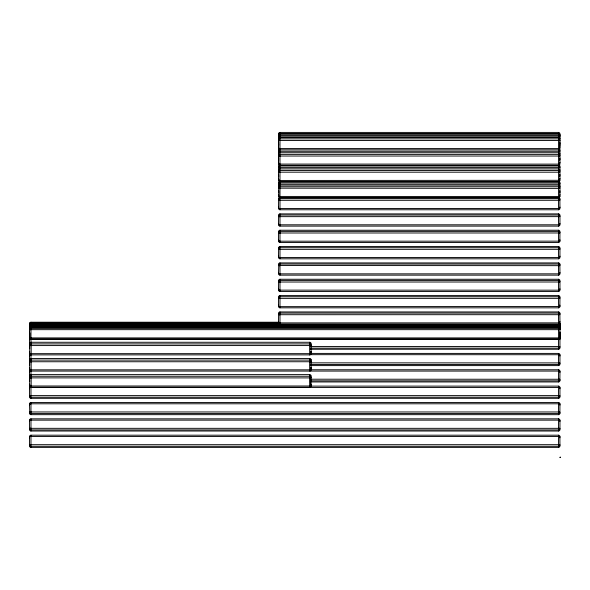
<?xml version="1.0" encoding="UTF-8"?>
<svg xmlns="http://www.w3.org/2000/svg" width="590" height="590" viewBox="0 0 590 590"><rect width="100%" height="100%" fill="white"/><g stroke="black" fill="none" stroke-linecap="round" stroke-linejoin="round"><path stroke-width="0.89" d="M29.987 337.908L559.497 337.908M29.987 395.61L559.497 395.617M29.987 411.968L559.497 411.975M29.987 428.325L559.497 428.333M29.987 444.683L559.497 444.683M279.173 273.856L559.497 273.834M279.173 322.885L559.497 322.863M31.115 353.779L30.193 353.661L310.679 353.653M31.174 369.908L30.193 369.834L310.679 369.827M31.123 386.125L30.193 386.007L310.679 386M279.918 196.566L278.819 196.433L559.497 196.47M30.975 337.93L30.164 337.915M30.975 428.274L29.913 428.333M31.174 345.651L30.193 345.578L310.679 345.57M310.679 361.744L30.23 361.751L31.174 361.825M31.174 377.998L30.009 377.88L310.679 377.91M559.497 137.013L279.173 137.035M559.497 140.523L278.856 140.501L279.985 140.604M559.497 167.604L279.173 167.626M559.497 172.206L278.856 172.184L279.985 172.287M559.497 183.947L279.173 183.969M559.497 200.29L279.173 200.312M559.497 216.633L279.173 216.655M559.497 232.976L279.173 232.998M559.497 249.319L279.173 249.341M559.497 282.005L279.173 282.027M559.497 298.348L279.173 298.37M559.497 314.691L279.173 314.713M559.497 329.663L29.987 329.67M559.497 371.081L29.987 371.081M559.497 387.438L29.987 387.431M559.497 403.796L29.987 403.789M559.497 420.154L29.987 420.146M30.938 395.625L29.913 395.625M30.931 411.975L29.913 411.975M30.931 444.69L29.913 444.69M558.501 329.618L559.268 329.67M558.472 132.418L558.472 137.064L559.947 136.865A1.475 1.46 0 0 0 558.472 135.405L279.985 135.405A1.475 1.46 0 0 0 278.517 136.865L279.985 137.064L279.985 132.418L558.472 132.418A1.475 1.46 0 0 1 559.947 133.871L559.947 148.4A1.475 1.446 0 0 1 558.472 149.845L279.985 149.845A1.475 1.446 0 0 1 278.517 148.4L278.532 133.849A1.475 1.46 0 0 1 279.985 132.418M558.516 167.604L559.947 167.457A1.475 1.46 0 0 0 558.472 165.997L279.985 165.997A1.475 1.46 0 0 0 278.517 167.457L279.985 167.656M558.516 183.947L559.947 183.8A1.475 1.46 0 0 0 558.472 182.34L279.985 182.34A1.475 1.46 0 0 0 278.517 183.8L279.985 183.999M558.494 200.276L559.947 200.143A1.475 1.46 0 0 0 558.472 198.683L279.985 198.683A1.475 1.46 0 0 0 278.517 200.143L279.985 200.342M558.516 216.633L559.947 216.486A1.475 1.46 0 0 0 558.472 215.026L279.985 215.026A1.475 1.46 0 0 0 278.517 216.486L279.985 216.685M558.546 233.02L559.947 232.829A1.475 1.46 0 0 0 558.472 231.369L279.985 231.369A1.475 1.46 0 0 0 278.517 232.829L279.985 233.028M558.516 249.319L559.947 249.172A1.475 1.46 0 0 0 558.472 247.712L279.985 247.712A1.475 1.46 0 0 0 278.517 249.172L279.985 249.371M558.546 282.057L559.947 281.858A1.475 1.46 0 0 0 558.472 280.398L279.985 280.398A1.475 1.46 0 0 0 278.517 281.858L279.985 282.064M558.516 298.348L559.947 298.201A1.475 1.46 0 0 0 558.472 296.741L279.985 296.741A1.475 1.46 0 0 0 278.517 298.201L279.985 298.407M558.501 314.684L559.947 314.544A1.475 1.46 0 0 0 558.472 313.084L279.985 313.084A1.475 1.46 0 0 0 278.517 314.544L279.985 314.75M309.728 361.803L311.137 361.53A1.475 1.446 0 0 0 309.661 360.084L31.174 360.084A1.475 1.446 0 0 0 29.699 361.53L30.193 361.751L29.714 361.574M558.501 140.538L559.917 140.361M558.516 172.236L559.947 172A1.475 1.446 0 0 0 558.472 170.554L279.985 170.554A1.475 1.446 0 0 0 278.517 172L278.532 172.037M558.546 371.014L559.947 371.221L559.866 380.565M558.509 387.328L559.947 387.578L559.947 396.856A1.475 1.46 0 0 1 558.472 398.316L30.975 398.316A1.475 1.46 0 0 1 29.5 396.856L29.515 387.549A1.475 1.46 0 0 1 30.4 386.236M558.546 403.737L559.947 403.936L559.866 413.273M558.516 420.043L559.947 420.294L559.947 429.564A1.475 1.46 0 0 1 558.472 431.025L30.975 431.025A1.475 1.46 0 0 1 29.5 429.564L29.515 420.264A1.475 1.46 0 0 1 30.975 418.834L558.472 418.834A1.475 1.46 0 0 1 559.947 420.294M279.918 273.908L279.026 273.841M279.948 322.981L279.085 322.878M29.699 351.802L29.714 351.758A1.475 1.446 0 0 0 29.802 352.319M29.714 369.657L30.208 369.834L29.699 369.613L29.714 359.848M29.802 367.872L29.699 367.976A1.475 1.446 0 0 0 29.802 368.492M278.517 138.672L278.532 138.628A1.475 1.446 0 0 1 279.985 137.227L558.472 137.227A1.475 1.446 0 0 1 559.947 138.672L559.917 138.613M278.532 146.711L278.517 146.755A1.475 1.446 0 0 0 278.79 147.596M278.517 154.182L278.532 154.138A1.475 1.446 0 0 1 279.985 152.736L558.472 152.736A1.475 1.446 0 0 1 559.947 154.182L559.917 154.13M278.517 162.265L278.532 162.228A1.475 1.446 0 0 0 278.79 163.106M278.532 170.311L278.517 170.355A1.475 1.446 0 0 1 279.985 168.91L558.472 168.91A1.475 1.446 0 0 1 559.947 170.355L559.91 170.289M278.532 178.401L278.517 178.438A1.475 1.446 0 0 0 278.79 179.279M278.517 186.529L278.532 186.484A1.475 1.446 0 0 1 279.985 185.083L558.472 185.083A1.475 1.446 0 0 1 559.947 186.529L559.917 186.477M311.1 345.423L311.137 345.356A1.475 1.446 0 0 0 309.661 343.911L31.174 343.911A1.475 1.446 0 0 0 29.699 345.356L30.112 345.563M311.114 353.484L311.137 343.712A1.475 1.446 0 0 0 309.661 342.274L31.174 342.274A1.475 1.446 0 0 0 29.699 343.712L29.714 353.484A1.475 1.446 0 0 0 31.174 354.885L309.661 354.885A1.475 1.446 0 0 0 311.137 353.44L311.107 353.499M311.1 369.679L311.1 359.826M311.1 377.762L311.137 377.703A1.475 1.446 0 0 0 309.661 376.258L31.174 376.258A1.475 1.446 0 0 0 29.699 377.703L29.714 377.748M559.91 155.885L559.947 155.826A1.475 1.446 0 0 0 558.472 154.381L279.985 154.381A1.475 1.446 0 0 0 278.517 155.826L278.93 156.026M278.893 148.99A1.475 1.46 0 0 0 278.517 149.963L278.517 163.909A1.475 1.446 0 0 0 279.985 165.355L558.472 165.355A1.475 1.446 0 0 0 559.947 163.909L559.947 149.963A1.475 1.46 0 0 0 559.571 148.99M559.91 180.149L559.947 166.306A1.475 1.46 0 0 0 558.841 164.898M559.91 188.232L559.947 188.166A1.475 1.446 0 0 0 558.472 186.728L279.985 186.728A1.475 1.446 0 0 0 278.517 188.166L559.497 188.38M309.661 345.651L310.76 345.556M309.661 377.998L310.76 377.895M278.539 140.361L278.517 140.309A1.475 1.446 0 0 1 279.985 138.864L558.472 138.864A1.475 1.446 0 0 1 559.947 140.309L559.571 140.509M559.497 180.297L279.985 180.444L278.517 180.083L278.532 166.284A1.475 1.46 0 0 1 279.616 164.898M559.047 181.307A1.475 1.46 0 0 1 559.947 182.649L559.947 196.256A1.475 1.446 0 0 1 558.472 197.702L279.985 197.702A1.475 1.446 0 0 1 278.517 196.256L278.871 196.448L278.532 182.627A1.475 1.46 0 0 1 279.83 181.204M559.866 198.933L559.947 208.314A1.475 1.46 0 0 1 558.472 209.775L279.985 209.775A1.475 1.46 0 0 1 278.517 208.314L278.635 198.919M278.517 215.343L278.532 215.313A1.475 1.46 0 0 1 279.985 213.882L558.472 213.882A1.475 1.46 0 0 1 559.947 215.343L559.947 224.657A1.475 1.46 0 0 1 558.472 226.118L279.985 226.118A1.475 1.46 0 0 1 278.517 224.657L278.635 215.262M559.497 241.148L279.616 241.199L278.517 241L278.532 231.656A1.475 1.46 0 0 1 279.985 230.225L558.472 230.225A1.475 1.46 0 0 1 559.947 231.686L559.866 241.067M278.517 248.029L278.532 247.999A1.475 1.46 0 0 1 279.985 246.568L558.472 246.568A1.475 1.46 0 0 1 559.947 248.029L559.947 257.343A1.475 1.46 0 0 1 558.472 258.804L279.985 258.804A1.475 1.46 0 0 1 278.517 257.343L278.635 247.948M559.866 264.305L559.947 273.686A1.475 1.46 0 0 1 558.472 275.147L279.985 275.147A1.475 1.46 0 0 1 278.517 273.686L278.79 264.246M278.517 280.715L278.532 280.685A1.475 1.46 0 0 1 279.985 279.254L558.472 279.254A1.475 1.46 0 0 1 559.947 280.715L559.947 290.029A1.475 1.46 0 0 1 558.472 291.49L279.985 291.49A1.475 1.46 0 0 1 278.517 290.029L278.635 280.634M559.497 306.52L279.985 306.645L278.517 306.372L278.532 297.028A1.475 1.46 0 0 1 279.985 295.597L558.472 295.597A1.475 1.46 0 0 1 559.947 297.058L559.866 306.439M559.866 313.334L559.947 322.715A1.475 1.46 0 0 1 558.472 324.175L279.985 324.175A1.475 1.46 0 0 1 278.517 322.715L278.635 313.32M29.81 348.683A1.475 1.46 0 0 1 29.5 347.79L29.515 338.483A1.475 1.46 0 0 1 29.81 337.62M29.81 365.033A1.475 1.46 0 0 1 29.5 364.141L29.515 354.841A1.475 1.46 0 0 1 29.81 353.978M29.81 381.391A1.475 1.46 0 0 1 29.5 380.498L29.515 371.199A1.475 1.46 0 0 1 30.4 369.878M29.81 413.332L29.5 403.936L30.946 403.671M559.866 436.585L559.947 445.922A1.475 1.46 0 0 1 558.472 447.382L30.975 447.382A1.475 1.46 0 0 1 29.5 445.922L29.5 436.652L30.761 436.452L559.497 436.504M310.288 349.251L558.472 349.251A1.475 1.46 0 0 0 559.947 347.79L559.947 338.513A1.475 1.46 0 0 0 559.586 337.554M310.288 365.601L558.472 365.601A1.475 1.46 0 0 0 559.947 364.141L559.947 354.87A1.475 1.46 0 0 0 558.472 353.41L310.288 353.41M279.372 135.206L278.517 135.022A1.475 1.46 0 0 1 279.985 133.561L558.472 133.561A1.475 1.46 0 0 1 559.947 135.022L559.851 135.095M559.497 265.662L278.517 265.515A1.475 1.46 0 0 1 279.985 264.055L558.472 264.055A1.475 1.46 0 0 1 559.947 265.515L559.866 265.581M559.497 151.261L279.173 151.283M558.538 265.692L559.571 265.647M559.497 156.033L279.004 156.04M558.538 188.439L559.571 188.365M559.497 354.73L309.374 354.671M558.538 436.43L559.571 436.519M558.538 151.298L559.947 151.114A1.475 1.46 0 0 0 559.047 149.772M558.538 156.092L559.571 156.018M558.538 354.649L559.947 354.87M29.729 384.097L29.714 384.105A1.475 1.446 0 0 0 29.802 384.665M278.539 194.56L278.532 194.575A1.475 1.446 0 0 0 278.79 195.452M278.576 135.663L278.532 135.693A1.475 1.46 0 0 1 279.985 134.262L558.472 134.262A1.475 1.46 0 0 1 559.947 135.715L559.895 135.663M278.635 141.969L278.532 142.02A1.475 1.46 0 0 0 278.79 142.898M278.635 143.812L278.532 143.864A1.475 1.46 0 0 0 278.79 144.742M278.635 158.061L278.532 158.113A1.475 1.46 0 0 0 278.79 158.99M278.635 174.404L278.517 174.478A1.475 1.46 0 0 0 278.79 175.333M278.635 190.747L278.532 190.799A1.475 1.46 0 0 0 278.79 191.676M278.576 207.112L278.532 207.142A1.475 1.46 0 0 0 278.79 208.019M278.635 223.433L278.517 223.514A1.475 1.46 0 0 0 278.79 224.362M278.635 239.776L278.517 239.857A1.475 1.46 0 0 0 278.79 240.705M278.576 272.484L278.532 272.514A1.475 1.46 0 0 0 278.79 273.391M278.635 288.805L278.517 288.886A1.475 1.46 0 0 0 278.79 289.734M278.635 305.148L278.532 305.2A1.475 1.46 0 0 0 278.79 306.077M278.576 321.513L278.532 321.543A1.475 1.46 0 0 0 278.79 322.42M559.866 143.259L559.947 143.193A1.475 1.46 0 0 1 559.586 144.144M559.866 145.103L559.947 145.037A1.475 1.46 0 0 1 559.586 145.988M559.895 159.337L559.947 159.285A1.475 1.46 0 0 1 559.586 160.237M559.866 175.695L559.947 175.628A1.475 1.46 0 0 1 559.586 176.58M559.866 192.038L559.947 191.971A1.475 1.46 0 0 1 559.586 192.923M29.515 338.483L30.009 338.365M29.81 346.573L29.5 346.691A1.475 1.46 0 0 0 29.81 347.584M29.515 354.841L30.975 354.671L29.633 354.789M29.559 362.99L29.515 363.02A1.475 1.46 0 0 0 29.81 363.942M29.515 371.199L30.946 370.963M29.633 379.318L29.5 379.4A1.475 1.46 0 0 0 29.81 380.292M29.515 387.549L30.923 387.328M29.633 395.676L29.515 395.728A1.475 1.46 0 0 0 30.975 397.218L558.472 397.218A1.475 1.46 0 0 0 559.947 395.757L559.866 395.698M29.633 412.034L29.515 412.086A1.475 1.46 0 0 0 30.975 413.575L558.472 413.575A1.475 1.46 0 0 0 559.947 412.115L559.866 412.049M29.515 420.264L30.946 420.028M29.633 428.392L29.515 428.443A1.475 1.46 0 0 0 30.975 429.933L558.472 429.933A1.475 1.46 0 0 0 559.947 428.473L559.866 428.406M29.559 444.772L29.515 444.801A1.475 1.46 0 0 0 30.975 446.283L558.472 446.283A1.475 1.46 0 0 0 559.947 444.823L559.866 444.764M559.888 339.663L559.947 339.611A1.475 1.46 0 0 0 559.586 338.653M559.866 356.028L559.947 355.962A1.475 1.46 0 0 0 559.586 355.01M559.866 372.386L559.947 372.32A1.475 1.46 0 0 0 559.586 371.368M559.866 388.744L559.947 388.677A1.475 1.46 0 0 0 559.586 387.719M559.866 405.094L559.947 405.035A1.475 1.46 0 0 0 559.586 404.076M559.866 421.452L559.947 421.393A1.475 1.46 0 0 0 559.586 420.434M559.866 437.81L559.947 437.743A1.475 1.46 0 0 0 559.586 436.792M559.586 322.73A1.475 1.475 0 0 1 559.947 323.696L559.947 337.864A1.475 1.475 0 0 1 558.472 339.339L30.975 339.339A1.475 1.475 0 0 1 29.5 337.864L29.515 323.689A1.475 1.475 0 0 1 30.975 322.221L279.151 322.221M279.129 208.477L559.497 208.462M279.173 257.513L559.497 257.491M279.918 306.586L279.173 306.542M279.918 148.709L278.819 148.577L559.497 148.606M279.925 164.234L278.819 164.086L559.497 164.123M279.918 180.393L278.532 180.127M279.918 208.536L279.085 208.477M279.918 257.557L279.085 257.506M278.561 256.149L278.532 256.171A1.475 1.46 0 0 0 278.79 257.048M279.004 224.805L559.497 224.805M279.918 224.871L278.93 224.797M559.586 148.591L558.472 148.687M559.586 164.101L558.538 164.227M559.571 180.282L558.472 180.378M559.586 196.448L559.947 196.256L558.531 196.588M310.775 353.631L309.721 353.771M310.775 385.978L311.137 376.059A1.475 1.446 0 0 0 309.661 374.613L31.174 374.613A1.475 1.446 0 0 0 29.699 376.059L29.699 385.786L30.193 386.007L29.714 385.83A1.475 1.446 0 0 0 31.174 387.232L309.661 387.232A1.475 1.446 0 0 0 311.137 385.786L309.684 386.148M279.918 290.236L278.731 290.132L559.497 290.177M310.76 369.812L309.721 369.945M29.633 324.367L29.515 324.382A1.475 1.475 0 0 1 30.975 322.922L279.151 322.922M29.633 325.068L29.515 325.083A1.475 1.475 0 0 1 30.975 323.615L279.535 323.615M29.633 325.761L29.515 325.776A1.475 1.475 0 0 1 30.975 324.316L558.472 324.316A1.475 1.475 0 0 1 559.947 325.791L559.866 325.769M29.633 326.462L29.5 326.484A1.475 1.475 0 0 1 30.975 325.009L558.472 325.009A1.475 1.475 0 0 1 559.947 326.484L559.866 326.462M29.633 327.155L29.515 327.17A1.475 1.475 0 0 1 30.975 325.709L558.472 325.709A1.475 1.475 0 0 1 559.947 327.185L559.866 327.162M29.633 327.856L29.515 327.87A1.475 1.475 0 0 1 30.975 326.403L558.472 326.403A1.475 1.475 0 0 1 559.947 327.878L559.866 327.856M29.633 328.549L29.515 328.564A1.475 1.475 0 0 1 30.975 327.103L558.472 327.103A1.475 1.475 0 0 1 559.947 328.578L559.866 328.556M29.559 329.257L29.515 329.264A1.475 1.475 0 0 1 30.975 327.797L558.472 327.797A1.475 1.475 0 0 1 559.947 329.272L559.866 329.25M29.559 331.927L29.515 331.934A1.475 1.475 0 0 0 29.81 332.841M29.633 332.613L29.515 332.627A1.475 1.475 0 0 0 29.81 333.534M29.633 333.306L29.515 333.328A1.475 1.475 0 0 0 29.81 334.235M29.633 334.006L29.515 334.021A1.475 1.475 0 0 0 29.81 334.928M29.633 334.7L29.515 334.722A1.475 1.475 0 0 0 29.81 335.629M29.633 335.4L29.5 335.422A1.475 1.475 0 0 0 29.81 336.322M29.633 336.094L29.515 336.116A1.475 1.475 0 0 0 29.81 337.023M29.633 336.794L29.515 336.809A1.475 1.475 0 0 0 29.81 337.716M29.633 337.487L29.515 337.51A1.475 1.475 0 0 0 30.4 338.874M559.866 324.065L559.947 324.043A1.475 1.475 0 0 0 559.586 323.084M559.866 324.766L559.947 324.743A1.475 1.475 0 0 0 559.586 323.777M559.866 325.459L559.947 325.437A1.475 1.475 0 0 0 559.047 324.087M559.866 326.159L559.947 326.137A1.475 1.475 0 0 0 558.472 324.662L30.975 324.662A1.475 1.475 0 0 0 29.5 326.137L29.633 326.159M559.888 326.853L559.947 326.831A1.475 1.475 0 0 0 558.472 325.363L30.975 325.363A1.475 1.475 0 0 0 29.5 326.831L29.559 326.853M559.866 327.553L559.947 327.531A1.475 1.475 0 0 0 558.472 326.056L30.975 326.056A1.475 1.475 0 0 0 29.5 327.531L29.633 327.553M559.866 328.247L559.947 328.224A1.475 1.475 0 0 0 558.472 326.757L30.975 326.757A1.475 1.475 0 0 0 29.5 328.224L29.633 328.254M559.866 328.947L559.947 328.925A1.475 1.475 0 0 0 558.472 327.45L30.975 327.45A1.475 1.475 0 0 0 29.5 328.925L29.633 328.947M559.866 329.64L559.947 329.618A1.475 1.475 0 0 0 558.472 328.151L30.975 328.151A1.475 1.475 0 0 0 29.5 329.618L30.075 329.67M559.866 332.31L559.947 332.288A1.475 1.475 0 0 1 559.586 333.254L559.947 333.335A1.475 1.475 0 0 1 559.586 334.301M559.866 333.003L559.947 332.989A1.475 1.475 0 0 1 559.586 333.947L559.947 334.029A1.475 1.475 0 0 1 559.586 334.995M559.866 333.704L559.947 333.682A1.475 1.475 0 0 1 559.586 334.648M559.866 334.397L559.947 334.382A1.475 1.475 0 0 1 559.586 335.341L559.947 335.422A1.475 1.475 0 0 1 559.586 336.389M559.866 335.098L559.947 335.076A1.475 1.475 0 0 1 559.586 336.042M559.888 335.791L559.947 335.776A1.475 1.475 0 0 1 559.586 336.735L559.947 336.816A1.475 1.475 0 0 1 559.586 337.782M559.866 336.492L559.947 336.47A1.475 1.475 0 0 1 559.586 337.436M559.866 337.185L559.947 337.17A1.475 1.475 0 0 1 559.586 338.129M559.586 208.447L558.472 208.513M559.586 224.79L558.472 224.856M559.586 257.476L558.472 257.55M559.586 273.819L558.531 273.937M559.571 290.162L558.472 290.236M559.586 306.505L558.472 306.579M559.586 322.848L558.494 322.988M559.586 241.133L558.472 241.199M29.95 436.504L30.909 436.416M279.918 241.207L279.173 241.17M559.268 337.915L558.472 337.93M278.517 241A1.475 1.46 0 0 0 279.985 242.46L558.472 242.46A1.475 1.46 0 0 0 559.947 241M278.517 264.372A1.475 1.46 0 0 1 279.985 262.911L558.472 262.911A1.475 1.46 0 0 1 559.947 264.372M278.517 306.372A1.475 1.46 0 0 0 279.985 307.832L558.472 307.832A1.475 1.46 0 0 0 559.947 306.372M278.517 313.401A1.475 1.46 0 0 1 279.985 311.94L558.472 311.94A1.475 1.46 0 0 1 559.947 313.401M279.151 322.575L30.975 322.575A1.475 1.475 0 0 0 29.5 324.043L29.633 324.072M279.151 323.268L30.975 323.268A1.475 1.475 0 0 0 29.5 324.743L30.208 324.795M279.535 323.969L30.975 323.969A1.475 1.475 0 0 0 29.5 325.437L29.633 325.466M310.288 346.492L559.497 346.551M310.288 348.152L558.472 348.152A1.475 1.46 0 0 0 559.947 346.691L559.866 346.625M29.699 359.885A1.475 1.446 0 0 1 31.174 358.447L309.661 358.447A1.475 1.446 0 0 1 311.137 359.885M310.288 362.85L559.497 362.902M310.288 364.509L558.472 364.509A1.475 1.46 0 0 0 559.947 363.049L559.895 362.998M310.288 369.76L558.472 369.76A1.475 1.46 0 0 1 559.947 371.221M310.288 379.208L559.497 379.259M310.288 380.86L558.472 380.86A1.475 1.46 0 0 0 559.947 379.4L559.866 379.341M310.288 381.959L558.472 381.959A1.475 1.46 0 0 0 559.947 380.498M310.288 386.118L558.472 386.118A1.475 1.46 0 0 1 559.947 387.578M29.5 403.936A1.475 1.46 0 0 1 30.975 402.476L558.472 402.476A1.475 1.46 0 0 1 559.947 403.936M29.5 413.214A1.475 1.46 0 0 0 30.975 414.674L558.472 414.674A1.475 1.46 0 0 0 559.947 413.214M29.5 436.652A1.475 1.46 0 0 1 30.975 435.191L558.472 435.191A1.475 1.46 0 0 1 559.947 436.652M560.065 457.597L560.087 457.117L560.087 457.597M560.448 457.597L560.478 457.117M279.933 151.313L279.085 151.276M279.933 156.114L278.532 155.863M30.923 329.633L30.164 329.67M279.985 265.721L279.173 265.684M558.472 346.492L559.586 346.559M558.531 362.894L559.571 362.916M558.472 379.208L559.571 379.274M558.538 411.938L559.571 411.982M558.472 428.274L559.571 428.34M558.538 444.668L559.571 444.698M279.985 188.461L278.532 188.21M559.814 324.367L559.947 324.397A1.475 1.475 0 0 0 559.586 323.431M559.814 325.068L559.947 325.09A1.475 1.475 0 0 0 559.239 323.836M559.814 332.613L559.947 332.635A1.475 1.475 0 0 1 559.586 333.601M559.814 334.7L559.947 334.729A1.475 1.475 0 0 1 559.586 335.695M559.814 336.094L559.947 336.123A1.475 1.475 0 0 1 559.586 337.089M559.814 337.487L559.947 337.517A1.475 1.475 0 0 1 559.047 338.874M29.581 332.31L29.5 332.288A1.475 1.475 0 0 0 29.81 333.188M29.581 333.003L29.515 332.996A1.475 1.475 0 0 0 29.81 333.888M29.581 333.704L29.515 333.689A1.475 1.475 0 0 0 29.81 334.582M29.581 334.397L29.515 334.39A1.475 1.475 0 0 0 29.81 335.282M29.581 335.098L29.515 335.083A1.475 1.475 0 0 0 29.81 335.976M29.581 336.492L29.515 336.477A1.475 1.475 0 0 0 29.81 337.369M29.581 337.185L29.5 337.17A1.475 1.475 0 0 0 29.81 338.07M559.888 331.927L559.947 331.941A1.475 1.475 0 0 1 559.586 332.908M29.559 335.791L29.515 335.784A1.475 1.475 0 0 0 29.81 336.676M559.438 338.365L559.947 338.513M279.026 135.176L278.635 135.103M279.026 137.02L278.635 136.946M279.026 167.612L278.635 167.538M279.026 183.955L278.576 183.859M279.026 200.298L278.635 200.224M279.026 216.641L278.635 216.567M279.026 232.984L278.635 232.91M279.026 241.155L278.635 241.081M279.026 249.327L278.576 249.231M279.026 265.67L278.635 265.596M279.026 282.013L278.635 281.939M279.026 298.356L278.576 298.26M279.026 306.527L278.635 306.453M279.026 314.699L278.635 314.625M559.534 395.625L558.494 395.632M559.608 305.096L559.947 305.229A1.475 1.46 0 0 1 559.586 306.181M30.156 345.57L29.714 345.401M310.628 343.491L310.76 343.52M310.628 351.581L311.137 351.802A1.475 1.446 0 0 1 310.628 352.894M310.628 359.664L310.76 359.694M310.628 367.754L311.137 367.976A1.475 1.446 0 0 1 310.628 369.067M310.628 375.837L310.76 375.867M310.628 383.928L311.107 384.097M310.724 351.596L311.114 351.758M310.724 367.769L311.114 367.931M310.724 383.943L311.137 384.149A1.475 1.446 0 0 1 310.628 385.241M29.559 388.736L29.515 388.707A1.475 1.46 0 0 1 29.81 387.785M29.559 405.087L29.515 405.065A1.475 1.46 0 0 1 29.81 404.143M29.559 421.444L29.515 421.415A1.475 1.46 0 0 1 29.81 420.5M29.559 437.802L29.5 437.743A1.475 1.46 0 0 1 29.81 436.851M559.814 141.961L559.947 142.043A1.475 1.46 0 0 1 559.586 143.001M559.814 143.805L559.947 143.894A1.475 1.46 0 0 1 559.586 144.845M559.814 174.397L559.947 174.478A1.475 1.46 0 0 1 559.586 175.436M559.814 190.74L559.947 190.821A1.475 1.46 0 0 1 559.586 191.78M559.814 223.426L559.947 223.514A1.475 1.46 0 0 1 559.586 224.466M559.814 239.769L559.947 239.857A1.475 1.46 0 0 1 559.586 240.809M559.814 288.798L559.947 288.886A1.475 1.46 0 0 1 559.586 289.838M559.88 158.076L559.947 158.135A1.475 1.46 0 0 1 559.586 159.094M278.591 143.259L278.517 143.193A1.475 1.46 0 0 0 278.79 144.041M278.591 145.103L278.517 145.037A1.475 1.46 0 0 0 278.79 145.885M278.591 151.18L278.532 151.143A1.475 1.46 0 0 1 279.372 149.786M278.591 175.695L278.532 175.658A1.475 1.46 0 0 0 278.79 176.476M278.591 192.038L278.517 191.971A1.475 1.46 0 0 0 278.79 192.819M29.559 372.379L29.515 372.349A1.475 1.46 0 0 1 29.81 371.427M559.88 272.484L559.947 272.543A1.475 1.46 0 0 1 559.586 273.495M29.559 339.663L29.515 339.634A1.475 1.46 0 0 1 29.81 338.719M559.888 207.112L559.947 207.171A1.475 1.46 0 0 1 559.586 208.123M278.576 159.344L278.532 159.315A1.475 1.46 0 0 0 278.79 160.133M559.888 321.513L559.947 321.572A1.475 1.46 0 0 1 559.586 322.524M29.559 356.021L29.5 355.962A1.475 1.46 0 0 1 29.81 355.069M559.895 256.149L559.947 256.2A1.475 1.46 0 0 1 559.586 257.151M559.917 146.703L559.947 146.755A1.475 1.446 0 0 1 559.586 147.699M559.917 162.213L559.947 162.265A1.475 1.446 0 0 1 559.586 163.216M559.917 178.387L559.947 178.438A1.475 1.446 0 0 1 559.586 179.39M559.917 194.56L559.947 194.612A1.475 1.446 0 0 1 559.586 195.563M29.714 353.484L30.193 353.661L29.729 353.499M558.472 137.227L558.472 209.775M558.472 213.882L558.472 226.118M558.472 230.225L558.472 242.46M558.472 246.568L558.472 258.804M558.472 262.911L558.472 275.147M558.472 279.254L558.472 291.49M558.472 295.597L558.472 307.832M558.472 311.94L558.472 349.251M558.472 353.41L558.472 365.601M558.472 369.76L558.472 381.959M558.472 386.118L558.472 398.316M558.472 402.476L558.472 414.674M558.472 418.834L558.472 431.025M558.472 435.191L558.472 447.382M309.661 342.266L309.661 354.892M309.661 358.44L309.661 371.058A1.475 1.446 0 0 0 311.137 369.613M309.661 374.613L309.661 387.232M279.985 137.227L279.985 209.775M279.985 213.882L279.985 226.118M279.985 230.225L279.985 242.46M279.985 246.568L279.985 258.804M279.985 262.911L279.985 275.147M279.985 279.254L279.985 291.49M279.985 295.597L279.985 307.832M279.985 311.94L279.985 324.175M31.174 342.266L31.174 354.892M31.174 358.44L31.174 371.058A1.475 1.446 0 0 1 29.699 369.613M31.174 374.613L31.174 387.232M30.975 322.221L30.975 342.856M30.975 354.125L30.975 359.214M30.975 370.815L30.975 375.115M30.975 386.738L30.975 398.316M30.975 402.476L30.975 414.674M30.975 418.834L30.975 431.025M30.975 435.191L30.975 447.382M558.789 338.955A1.475 1.475 0 0 1 558.472 338.985L30.975 338.985A1.475 1.475 0 0 1 30.651 338.955M559.947 198.992A1.475 1.46 0 0 0 558.472 197.539L279.985 197.539A1.475 1.46 0 0 0 278.517 198.992M30.4 338.52A1.475 1.475 0 0 1 30.12 338.365M559.327 338.365A1.475 1.475 0 0 1 559.047 338.52M559.947 180.083A1.475 1.446 0 0 1 558.472 181.528L279.985 181.528A1.475 1.446 0 0 1 278.517 180.083"/></g></svg>
